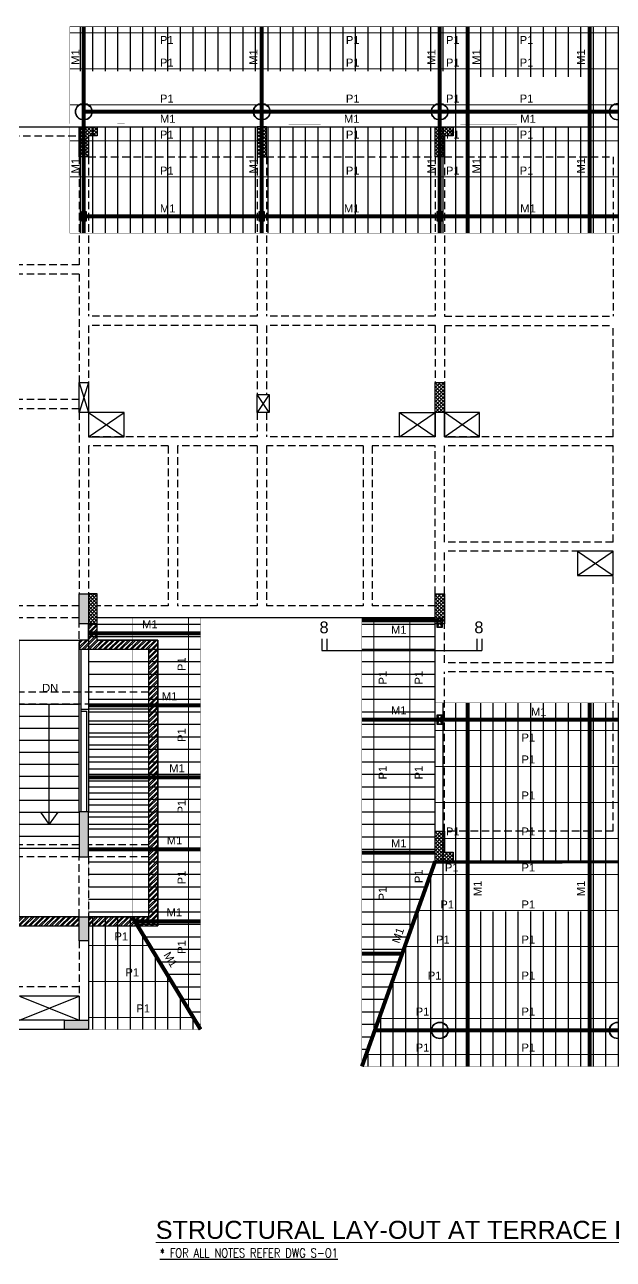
# Model space of a CAD drawing. Header units: millimetres. Extents: x 149548 to 2069915, y -1587483 to -1219800.
# Drawn here: x 1740446 to 1755146, y -1529310 to -1498452 of the extents above; entities that cross this region are included whole.
import ezdxf
from ezdxf.enums import TextEntityAlignment as Align

# ---------------------------------------------------------------- set-up
doc = ezdxf.new("R2010")
doc.units = ezdxf.units.MM
doc.header["$MEASUREMENT"] = 0
doc.linetypes.add('CONTINOUS', pattern=[0])
doc.linetypes.add('HIDDEN', pattern=[0.375, 0.25, -0.125])
doc.layers.add('BEAM NO.', color=7, linetype='Continuous', lineweight=30)
for name, color, linetype in [('BEAM-230X450', 31, 'Continuous'), ('BEAM-230X600', 150, 'Continuous'), ('BEAM-230X900', 1, 'Continuous'), ('BEAM-300X450', 6, 'Continuous'), ('BEAM-300X600', 4, 'Continuous'), ('BEAM-450X275', 7, 'Continuous'), ('COL.NO.', 6, 'Continuous'), ('Roof', 7, 'Continuous'), ('S- Text', 7, 'Continuous'), ('S-STRU. CUTOUT', 3, 'Continuous'), ('S-TEXT', 7, 'Continuous'), ('SHED', 7, 'Continuous'), ('Stair', 7, 'Continuous'), ('Steel Col', 2, 'Continuous'), ('Str. Layout', 7, 'Continuous'), ('STR.COLUMN', 1, 'Continuous'), ('Text', 7, 'Continuous')]:
    doc.layers.add(name, color=color, linetype=linetype)
doc.styles.add('1-100', font='arial.ttf', dxfattribs={"height": 400})
doc.styles.add('arial', font='arial.ttf')
doc.styles.add('ROMANS', font='romans.shx')
doc.styles.get("Standard").update_dxf_attribs({"font": 'arial.ttf'})
doc.styles.add('style1', font='arial.ttf')
doc.dimstyles.new('DIM 1-100 1', dxfattribs={"dimtxt": 200, "dimasz": 100, "dimexe": 50, "dimexo": 50, "dimgap": 50, "dimtad": 1, "dimdec": 1, "dimrnd": 5, "dimzin": 0, "dimdsep": 46, "dimtxsty": 'Standard', "dimblk": 'ARCHTICK', "dimcen": 100, "dimdle": 100, "dimclrd": 256, "dimclre": 256, "dimclrt": 256, "dimadec": 0, "dimazin": 0, "dimtfac": 1, "dimtdec": 1, "dimtix": 1, "dimtofl": 0, "dimtmove": 1, "dimatfit": 3, "dimldrblk": 'OPEN90', "dimfxl": 1, "dimtolj": 1, "dimtzin": 0, "dimlwd": -1, "dimlwe": -1, "dimarcsym": 0})
pattern_1 = [(90, (-38788.41986790253, 101252.2350828326), (-312.5, 1.91351062366774e-14), [])]
pattern_2 = [(180, (-38788.41986790253, 101252.2350828326), (-3.827021247335479e-14, -312.5), [])]
pattern_3 = [(225, (559.3712576818652, -0.0001098914071917534), (66.29126073623883, -66.29126073623884), []), (225, (515.1770839318652, -0.0001098914071863412), (66.29126073623883, -66.29126073623884), [])]
pattern_4 = [(45, (-37779.99999999953, -371320.1761739345), (-44.19417382415923, 44.19417382415923), []), (135, (-37779.99999999953, -371320.1761739345), (-44.19417382415922, -44.19417382415921), [])]

# ---------------------------------------------------------------- blocks, each defined once
blk = doc.blocks.new('Roof')
at = {"layer": 'Roof', "transparency": 33554559}
h = blk.add_hatch(dxfattribs=at)
h.set_pattern_fill('ANSI31', color=8, scale=2500.00000000002, angle=45)
h.set_pattern_definition(pattern_1)
h.paths.add_polyline_path([(1803908.604973209, -1398360.24230647), (1813266.1049741, -1398360.242306483), (1813266.104974105, -1399748.806724621), (1813908.560622208, -1399748.806724623), (1813908.560622208, -1398498.806724566), (1816838.560622208, -1398498.806724566), (1816838.560622208, -1399748.806724621), (1818353.604974095, -1399748.806724566), (1818353.604974095, -1398498.806724566), (1821283.604974095, -1398498.806724566), (1821283.604974095, -1399748.806724621), (1822798.604974095, -1399748.806724566), (1822798.604974095, -1398498.806724566), (1825728.604974095, -1398498.806695148), (1825728.604986645, -1399748.806724622), (1827243.649325981, -1399748.806724566), (1827243.649325981, -1398498.806724566), (1830173.649325981, -1398498.806724566), (1830173.649325981, -1399748.806724622), (1831688.649325982, -1399748.806724566), (1831688.649325982, -1398498.806724566), (1834618.649325982, -1398498.806724566), (1834618.649325982, -1399748.806724622), (1836133.693677868, -1399748.806724566), (1836133.693677868, -1398498.806724566), (1839063.693677868, -1398498.806724566), (1839063.693677868, -1399748.806724623), (1844736.104974095, -1399748.806724623), (1844736.104979049, -1400678.482938859), (1858429.077767265, -1397248.806724623), (1803908.60497321, -1397248.806724619)])
h = blk.add_hatch(dxfattribs=at)
h.set_pattern_fill('ANSI31', color=8, scale=2500.000000000015, angle=45)
h.set_pattern_definition(pattern_1)
h.paths.add_polyline_path([(1803908.604973211, -1399750.180760618), (1839706.104974041, -1399750.180760618), (1839706.104974041, -1402411.033707982), (1803908.604973211, -1402411.033707982)])
h = blk.add_hatch(dxfattribs=at)
h.set_pattern_fill('ANSI31', color=8, scale=2500, angle=135)
h.set_pattern_definition(pattern_2)
h.paths.add_polyline_path([(1805476.104974094, -1419510.55619121), (1804376.104974095, -1419510.55619121), (1804376.104974095, -1412025.242306478), (1805476.104974094, -1412025.242306478)])
h = blk.add_hatch(dxfattribs=at)
h.set_pattern_fill('ANSI31', color=8, scale=2500, angle=135)
h.set_pattern_definition(pattern_2)
h.paths.add_polyline_path([(1805476.104974094, -1412025.556191153), (1805476.104974094, -1419510.55619121), (1807175.914401256, -1422310.242306535), (1807176.104974094, -1412025.556191153)])
h = blk.add_hatch(dxfattribs=at)
h.set_pattern_fill('ANSI31', color=8, scale=2500, angle=135)
h.set_pattern_definition(pattern_2)
h.paths.add_polyline_path([(1811205.838889271, -1412023.806724623), (1813036.104907818, -1412023.726688962), (1813036.104900824, -1418110.711995134), (1811206.104974095, -1423235.539208656)])
h = blk.add_hatch(dxfattribs=at)
h.set_pattern_fill('ANSI31', color=8, scale=2500.000000000015, angle=45)
h.set_pattern_definition(pattern_1)
h.paths.add_polyline_path([(1813036.104974068, -1414150.340743188), (1839706.104974041, -1414150.340743188), (1839706.284247889, -1418109.034505708), (1813036.104974041, -1418110.180760679)])
h = blk.add_hatch(dxfattribs=at)
h.set_pattern_fill('ANSI31', color=8, scale=2500.00000000002, angle=45)
h.set_pattern_definition(pattern_1)
h.paths.add_polyline_path([(1839063.501472636, -1418109.276422795), (1839063.604974095, -1419359.276477526), (1836133.560647552, -1419359.276477526), (1836133.560620117, -1418109.19630047), (1834618.738031879, -1418109.264900895), (1834618.738031871, -1419359.276477526), (1831688.693666988, -1419359.276477526), (1831688.693666988, -1418109.397591212), (1830173.693677884, -1418109.46619967), (1830173.693677884, -1419359.276477526), (1827243.649323897, -1419359.276477526), (1827243.649323897, -1418109.598889987), (1825728.82673566, -1418109.667490412), (1825728.82673566, -1419359.276477526), (1822798.782381673, -1419359.276477526), (1822798.782381673, -1418109.800180728), (1821283.782381673, -1418109.868789187), (1821283.782381673, -1419359.276477526), (1818353.738055115, -1419359.276477526), (1818353.738027698, -1418110.001479503), (1816838.915439448, -1418110.070079928), (1816838.915439448, -1419359.276477526), (1813908.871085462, -1419359.276477526), (1813908.871085462, -1418110.202770245), (1813035.838889271, -1418110.242306478), (1813035.838952032, -1418108.806724684), (1811205.838889271, -1423236.284751846), (1852126.104974227, -1423236.223206119), (1844736.104984545, -1415812.616250674), (1844736.104974095, -1418108.806724684), (1839063.501455015, -1418109.063614842)], is_closed=False)
h = blk.add_hatch(dxfattribs=at)
h.set_pattern_fill('ANSI31', color=8, scale=2500.00000000002, angle=45)
h.set_pattern_definition(pattern_1)
h.paths.add_polyline_path([(1805476.104974094, -1419510.55619121), (1807176.104974094, -1422310.55619121), (1804376.104974094, -1422310.55619121), (1804376.104974095, -1419510.55619121)])
at = {"layer": 'Roof', "color": 6, "const_width": 10}
for points in [[(1858436.077483638, -1397248.806724623), (1844736.894481794, -1400678.285293296), (1844736.104979049, -1399748.806724623), (1803908.604973211, -1399748.957714752), (1803908.604973208, -1397248.806724619)], [(1803908.604973211, -1399750.180760618), (1839706.104974041, -1399750.180760618), (1839706.104974041, -1402411.033707982), (1803908.604973211, -1402411.033707982)], [(1805476.104974094, -1419510.55619121), (1804376.104974095, -1419510.55619121), (1804376.104974095, -1412025.242306478), (1805476.104974094, -1412025.242306478)], [(1805476.104974094, -1412025.556191153), (1805476.104974094, -1419510.55619121), (1807175.914401256, -1422310.242306535), (1807176.104974094, -1412025.556191153)], [(1852126.104974038, -1423236.223205928), (1811205.838889271, -1423236.284751846), (1811205.838889271, -1412023.806724623), (1813036.104974095, -1412023.806724623), (1813035.838889271, -1418110.242306478), (1844736.104974095, -1418108.806724684), (1844736.894481794, -1415813.347825638)], [(1813036.104974068, -1414150.340743188), (1839706.104974041, -1414150.340743188), (1839706.284247889, -1418109.034505708), (1813036.104974041, -1418110.180760679)], [(1805476.104974094, -1419510.55619121), (1807176.104974094, -1422310.55619121), (1804376.104974094, -1422310.55619121), (1804376.104974095, -1419510.55619121)]]:
    blk.add_lwpolyline(points, close=True, dxfattribs=at)
blk.add_lwpolyline([(1813035.838952032, -1418108.806724684), (1811206.104974095, -1423235.539208656)], dxfattribs=at)
blk = doc.blocks.new('_ArchTick')
at = {"color": 0, "linetype": 'ByBlock', "const_width": 0.15}
blk.add_lwpolyline([(-0.5, -0.5), (0.5, 0.5)], dxfattribs=at)
blk = doc.blocks.new('Col_Terrace lvl')
at = {"layer": 'STR.COLUMN', "transparency": 33554687}
h = blk.add_hatch(dxfattribs=at)
h.set_pattern_fill('ANSI37', color=8, scale=500)
h.set_pattern_definition(pattern_4)
h.paths.add_polyline_path([(1703019.621752097, -1400494.849169934), (1703249.621752097, -1400494.849169934), (1703249.621752097, -1399974.849169935), (1703469.621752097, -1399974.849169935), (1703469.621752097, -1399744.849169934), (1703019.621752097, -1399744.849169934)])
at = {"layer": 'STR.COLUMN'}
h = blk.add_hatch(dxfattribs=at)
h.set_pattern_fill('ANSI37', color=8, scale=500)
h.set_pattern_definition(pattern_4)
h.paths.add_polyline_path([(1707464.621747492, -1399744.849169877), (1707464.621747492, -1400494.849169878), (1707694.6217475, -1400494.849169878), (1707694.6217475, -1399744.849169877)])
at = {"layer": 'STR.COLUMN', "transparency": 33554687}
h = blk.add_hatch(dxfattribs=at)
h.set_pattern_fill('ANSI37', color=8, scale=500)
h.set_pattern_definition(pattern_4)
h.paths.add_polyline_path([(1711909.621752097, -1399744.849169934), (1712359.621752097, -1399744.849169934), (1712359.621752097, -1399974.849169935), (1712139.621752097, -1399974.849169935), (1712139.621752097, -1400494.849169934), (1711909.621752097, -1400494.849169934)])
h = blk.add_hatch(dxfattribs=at)
h.set_pattern_fill('ANSI37', color=8, scale=500)
h.set_pattern_definition(pattern_4)
h.paths.add_polyline_path([(1711909.621752097, -1406884.849169934), (1711909.621752097, -1406134.849169934), (1712139.621752097, -1406134.849169934), (1712139.621752097, -1406884.849169934)])
h = blk.add_hatch(color=256, dxfattribs=at)
h.dxf.hatch_style = 1
h.paths.add_polyline_path([(1703019.621752097, -1412169.849169934), (1703249.621752097, -1412169.849169934), (1703249.621752097, -1411419.849169934), (1703019.621752097, -1411419.849169934)])
at = {"layer": 'STR.COLUMN'}
h = blk.add_hatch(dxfattribs=at)
h.set_pattern_fill('ANSI37', color=8, scale=500)
h.set_pattern_definition(pattern_4)
h.paths.add_polyline_path([(1703469.621752097, -1411419.849169934), (1703249.621752097, -1411419.849169934), (1703249.621752097, -1412169.849169934), (1703469.621752097, -1412169.849169934)])
at = {"layer": 'STR.COLUMN', "transparency": 33554687}
h = blk.add_hatch(dxfattribs=at)
h.set_pattern_fill('ANSI37', color=8, scale=500)
h.set_pattern_definition(pattern_4)
h.paths.add_polyline_path([(1711909.621752097, -1412169.849169934), (1712139.621752097, -1412169.849169934), (1712139.621752097, -1411419.849169934), (1711909.621752097, -1411419.849169934)])
at = {"layer": 'STR.COLUMN'}
h = blk.add_hatch(color=256, dxfattribs=at)
h.dxf.hatch_style = 1
h.paths.add_polyline_path([(1703249.621752097, -1416864.849169934), (1703019.621752097, -1416864.849169934), (1703019.621752097, -1417989.849169934), (1703249.621752097, -1417989.849169934)])
at = {"layer": 'STR.COLUMN', "transparency": 33554687}
h = blk.add_hatch(dxfattribs=at)
h.set_pattern_fill('ANSI37', color=8, scale=500)
h.set_pattern_definition(pattern_4)
h.paths.add_polyline_path([(1711909.621752097, -1418104.849169995), (1712359.621752097, -1418104.849169934), (1712359.621752097, -1417874.849169934), (1712139.621752097, -1417874.849169934), (1712139.621752097, -1417354.849169995), (1711909.621752097, -1417354.849169995)])
at = {"layer": 'STR.COLUMN'}
h = blk.add_hatch(color=256, dxfattribs=at)
h.dxf.hatch_style = 1
h.paths.add_polyline_path([(1703019.621766881, -1419489.849169933), (1703249.621752097, -1419489.849169933), (1703249.621752097, -1420089.849169934), (1703019.621766881, -1420089.849169934)])
at = {"layer": 'STR.COLUMN', "transparency": 33554687}
h = blk.add_hatch(color=256, dxfattribs=at)
h.dxf.hatch_style = 1
h.paths.add_polyline_path([(1702649.621752097, -1422074.8491699), (1702649.621752097, -1422304.8491699), (1703249.621752097, -1422304.8491699), (1703249.621752097, -1422074.8491699)])
at = {"layer": 'STR.COLUMN', "color": 5}
for p, q in [((1707764.479807399, -1406884.849169934), (1707464.539245802, -1406434.849169877)), ((1707764.479807399, -1406434.849169877), (1707464.539245802, -1406884.849169877))]:
    blk.add_line(p, q, dxfattribs=at)
for points in [[(1703019.621752097, -1399744.849169934), (1703469.621752097, -1399744.849169934), (1703469.621752097, -1399974.849169935), (1703249.621752097, -1399974.849169935), (1703249.621752097, -1400494.849169934), (1703019.621752097, -1400494.849169934), (1703019.621752097, -1399744.849169934)], [(1707464.621747492, -1399744.849169877), (1707464.621747492, -1400494.849169878), (1707694.6217475, -1400494.849169878), (1707694.6217475, -1399744.849169877)], [(1707464.539245802, -1406434.849169877), (1707764.479807399, -1406434.849169877), (1707764.479807399, -1406884.849169877), (1707464.539245802, -1406884.849169877)], [(1703469.621752097, -1411419.849169934), (1703249.621752097, -1411419.849169934), (1703249.621752097, -1412169.849169934), (1703469.621752097, -1412169.849169934)], [(1703249.621752097, -1416864.849169934), (1703019.621752097, -1416864.849169934), (1703019.621752097, -1417989.849169934), (1703249.621752097, -1417989.849169934)], [(1711909.621752097, -1417354.849169995), (1712139.621752097, -1417354.849169995), (1712139.621752097, -1417874.849169934), (1712359.621752097, -1417874.849169934), (1712359.621752097, -1418104.849169995), (1711909.621752097, -1418104.849169995), (1711909.621752097, -1417354.849169995)], [(1703019.621766881, -1419489.849169933), (1703249.621752097, -1419489.849169933), (1703249.621752097, -1420089.849169934), (1703019.621766881, -1420089.849169934)], [(1703249.621752097, -1422074.8491699), (1703249.621752097, -1422304.8491699), (1702649.621752097, -1422304.8491699), (1702649.621752097, -1422074.8491699), (1703249.621752097, -1422074.8491699)]]:
    blk.add_lwpolyline(points, close=True, dxfattribs=at)
for points in [[(1711909.621752097, -1399744.849169934), (1712359.621752097, -1399744.849169934), (1712359.621752097, -1399974.849169935), (1712139.621752097, -1399974.849169935), (1712139.621752097, -1400494.849169934), (1711909.621752097, -1400494.849169934), (1711909.621752097, -1399744.849169934)], [(1703019.621752097, -1406134.849169934), (1703249.621752097, -1406134.849169934), (1703249.621752097, -1406884.849169934), (1703019.621752097, -1406884.849169934), (1703019.621752097, -1406134.849169934)], [(1703019.621752097, -1406134.849169934), (1703249.621752097, -1406884.849169934)], [(1703249.621752097, -1406134.849169934), (1703019.621752097, -1406884.849169934)], [(1711909.621752097, -1406134.849169934), (1712139.621752097, -1406134.849169934), (1712139.621752097, -1406884.849169934), (1711909.621752097, -1406884.849169934), (1711909.621752097, -1406134.849169934)], [(1703019.621752097, -1411419.849169934), (1703249.621752097, -1411419.849169934), (1703249.621752097, -1412169.849169934), (1703019.621752097, -1412169.849169934), (1703019.621752097, -1411419.849169934)], [(1711909.621752097, -1411419.849169934), (1712139.621752097, -1411419.849169934), (1712139.621752097, -1412169.849169934), (1711909.621752097, -1412169.849169934), (1711909.621752097, -1411419.849169934)]]:
    blk.add_lwpolyline(points, dxfattribs=at)
blk = doc.blocks.new('Steel Col')
at = {"layer": 'Steel Col', "color": 2}
for radius in [210, 200]:
    blk.add_circle((1997102.074790691, -1500610.347027284), radius, dxfattribs=at)
blk = doc.blocks.new('Elevation_Col')
at = {"layer": 'Steel Col', "color": 251}
for p in [(-192843.4698170533, 101236.5403035535), (-188398.4698170533, 101236.5403026594), (-183953.4698170533, 101236.5403026594), (-179505.9426342857, 101236.5309587775), (-183950.9667838672, 78274.65156425373), (-179507.382408431, 78274.65156425373)]:
    blk.add_blockref('Steel Col', p, dxfattribs=at)
blk = doc.blocks.new('RHS 240X120X8 MM')
at = {"layer": 'Steel Col'}
h = blk.add_hatch(color=54, dxfattribs=at)
h.dxf.hatch_style = 1
h.paths.add_polyline_path([(1730443.067565901, -1512953.13883885), (1730203.067565901, -1512953.13883885), (1730203.067565901, -1513073.13883885), (1730443.067565901, -1513073.13883885)])
h.paths.add_polyline_path([(1730435.067565901, -1512961.13883885), (1730435.067565901, -1513065.13883885), (1730211.067565901, -1513065.13883885), (1730211.067565901, -1512961.13883885)], flags=16)
for p, q in [((1730305.749910717, -1513005.098498943), (1730211.067565901, -1512961.13883885)), ((1730211.067565901, -1513065.13883885), (1730305.749910717, -1513021.179178757)), ((1730349.728176036, -1513000.76069843), (1730435.067565901, -1512961.13883885)), ((1730435.067565901, -1513065.13883885), (1730349.728176036, -1513025.51697927))]:
    blk.add_line(p, q, dxfattribs=at)
for points in [[(1730443.067565901, -1512953.13883885), (1730443.067565901, -1513073.13883885), (1730203.067565901, -1513073.13883885), (1730203.067565901, -1512953.13883885)], [(1730435.067565901, -1512961.13883885), (1730435.067565901, -1513065.13883885), (1730211.067565901, -1513065.13883885), (1730211.067565901, -1512961.13883885)]]:
    blk.add_lwpolyline(points, close=True, dxfattribs=at)
blk.add_text('SC3', height=20, rotation=90.00000000000001, dxfattribs=at).set_placement((1730337.831097148, -1513040.298027301))
blk = doc.blocks.new('Fire Stair_3')
at = {"layer": 'Stair', "transparency": 33554559}
h = blk.add_hatch(dxfattribs=at)
h.set_pattern_fill('ANSI32', color=8, scale=250, angle=180)
h.set_pattern_definition(pattern_3)
h.paths.add_polyline_path([(1659657.596709947, -1412574.938153119), (1659657.596709947, -1412804.938592664), (1659707.593677047, -1412804.938578733), (1661387.597238626, -1412804.938110628), (1661387.597238626, -1414304.93136912), (1661387.597238626, -1414604.931369121), (1661387.597238626, -1414904.931369121), (1661387.597238626, -1415204.931369121), (1661387.597238626, -1415504.931369121), (1661387.597238626, -1415804.931369121), (1661387.597238626, -1416104.93136912), (1661387.597238626, -1416404.93136912), (1661387.597238626, -1416704.931369121), (1661387.597238626, -1417004.931369121), (1661387.597238626, -1417304.931369121), (1661387.597238626, -1419489.849231379), (1659887.596699779, -1419489.849279825), (1659887.596733479, -1419719.849279825), (1661617.594989154, -1419719.849169933), (1661617.594989154, -1412574.938110628), (1660107.596739624, -1412574.938120152), (1660107.596709947, -1412169.849169934), (1659877.596709947, -1412169.849186784), (1659877.596739624, -1412574.938137002)])
h = blk.add_hatch(dxfattribs=at)
h.set_pattern_fill('ANSI32', color=8, scale=250, angle=180)
h.set_pattern_definition(pattern_3)
h.paths.add_polyline_path([(1659657.596709947, -1419489.849279825), (1658157.600373465, -1419489.849169934), (1658157.599754899, -1417780.182113163), (1658157.599646357, -1417480.182113163), (1658157.599537816, -1417180.182113163), (1658157.599429274, -1416880.182113163), (1658157.599320733, -1416580.182113163), (1658157.599212191, -1416280.182113163), (1658157.59910365, -1415980.182113163), (1658157.598995108, -1415680.182113163), (1658157.598886567, -1415380.182113163), (1658157.598778025, -1415080.182113163), (1658157.598669484, -1414780.182113163), (1658157.598560943, -1414480.182906895), (1658157.598452402, -1414180.183700628), (1658157.597871616, -1412574.93826301), (1657927.603643427, -1412574.93827986), (1657927.586918579, -1419489.849169932), (1657737.596709946, -1419489.849169932), (1657737.596709946, -1419719.849169932), (1659657.596709947, -1419719.849169934)])
at = {"layer": 'Stair'}
for p, q in [((1658157.593197013, -1412574.938263011), (1659657.593197013, -1412574.938153119)), ((1661617.592201327, -1417989.848935839), (1661617.597304538, -1417989.848935838))]:
    blk.add_line(p, q, dxfattribs=at)
at = {"layer": 'Stair', "color": 8, "linetype": 'Continuous', "ltscale": 200}
for p, q in [((1658157.593777799, -1414180.183700628), (1659657.593777799, -1414180.183590737)), ((1658157.593799777, -1414480.182906896), (1659657.593799777, -1414480.182797004)), ((1661387.596709947, -1414304.93136912), (1659887.596455346, -1414304.931479012)), ((1658157.593821756, -1414780.182113164), (1659657.593821756, -1414780.182003272)), ((1661387.596731925, -1414604.931369121), (1659887.596477325, -1414604.931479012)), ((1658157.593843734, -1415080.182113164), (1659657.593843734, -1415080.182003272)), ((1661387.596753904, -1414904.931369121), (1659887.596499303, -1414904.931479012)), ((1658157.593865712, -1415380.182113164), (1659657.593865712, -1415380.182003272)), ((1661387.596775882, -1415204.931369121), (1659887.596521281, -1415204.931479012)), ((1658157.59388769, -1415680.182113164), (1659657.593887691, -1415680.182003272)), ((1661387.59679786, -1415504.931369121), (1659887.596543259, -1415504.931479012)), ((1658157.593909669, -1415980.182113164), (1659657.593909669, -1415980.182003272)), ((1661387.596819839, -1415804.931369121), (1659887.596565238, -1415804.931479012)), ((1658157.593931647, -1416280.182113164), (1659657.593931647, -1416280.182003272)), ((1661387.596841817, -1416104.93136912), (1659887.596587216, -1416104.931479012)), ((1658157.593953626, -1416580.182113164), (1659657.593953626, -1416580.182003272)), ((1661387.596863796, -1416404.93136912), (1659887.596609195, -1416404.931479012)), ((1658157.593975604, -1416880.182113164), (1659657.593975604, -1416880.182003272)), ((1661387.596885774, -1416704.931369121), (1659887.596631173, -1416704.931479012)), ((1658157.593997582, -1417180.182113164), (1659657.593997582, -1417180.182003272)), ((1661387.596907753, -1417004.931369121), (1659887.596653151, -1417004.931479012)), ((1658157.594019561, -1417480.182113164), (1659657.594019561, -1417480.182003272)), ((1661387.596929731, -1417304.931369121), (1659887.59667513, -1417304.931479012)), ((1658157.594041539, -1417780.182113164), (1659657.594041539, -1417780.182003272))]:
    blk.add_line(p, q, dxfattribs=at)
at = {"layer": 'Stair'}
for points in [[(1659657.596709947, -1412574.938153119), (1659657.596709947, -1412804.938592664), (1661387.597238626, -1412804.938110628), (1661387.597238626, -1419489.849231379), (1659887.596699779, -1419489.849279825), (1659887.596733479, -1419719.849279825), (1661617.594989154, -1419719.849169933), (1661617.594989154, -1412574.938110628), (1660107.596739624, -1412574.938120152), (1660107.596709947, -1412169.849169934), (1659877.596709947, -1412169.849186784), (1659877.596739624, -1412574.938137002)], [(1658157.597871616, -1412574.93826301), (1657927.603643427, -1412574.93827986), (1657927.586918579, -1419489.849169932), (1657737.596709946, -1419489.849169932), (1657737.596709946, -1419719.849169932), (1659657.596709947, -1419719.849169934), (1659657.596709947, -1419489.849279825), (1658157.600373465, -1419489.849169934)]]:
    blk.add_lwpolyline(points, close=True, dxfattribs=at)
at = {"layer": 'Stair', "color": 8, "linetype": 'Continuous', "ltscale": 200}
for points in [[(1659657.593974481, -1416864.849169934), (1659657.593677047, -1412804.938592667)], [(1659707.593974481, -1416864.849169934), (1659707.593677047, -1412804.938551112)], [(1659707.593786938, -1414304.9314922), (1659887.596455346, -1414304.931479012), (1659887.596642889, -1416864.849169934)], [(1659707.593790601, -1414354.9314922), (1659837.596459009, -1414354.931482675), (1659837.596642889, -1416864.849169934)]]:
    blk.add_lwpolyline(points, dxfattribs=at)
at = {"layer": 'Stair', "insert": (1658730.584195145, -1413670.105008727), "char_height": 200, "attachment_point": 1, "style": '1-100'}
blk.add_mtext_dynamic_manual_height_columns('DN', width=404.6349684817251, gutter_width=750, heights=[0], dxfattribs=at)
at = {"layer": 'Stair'}
blk.add_leader([(1658907.593997582, -1417180.182058218), (1658907.593777799, -1414180.183645682)], dimstyle='DIM 1-100 1', override={"dimasz": 300, "dimldrblk": 'Open90'}, dxfattribs=at)
blk = doc.blocks.new('Terrace Layout')
at = {"layer": 'BEAM-230X450', "linetype": 'HIDDEN', "ltscale": 750}
for p, q in [((1741808.041619946, -1504457.422416121), (1736188.006174509, -1504457.422416121)), ((1741808.041619946, -1504687.422416121), (1736188.003160666, -1504687.422416121)), ((1746253.037606128, -1505737.421201645), (1742038.041619946, -1505737.421201645)), ((1750698.041619946, -1505737.421201645), (1746483.037606128, -1505737.421201645)), ((1746253.037606128, -1505967.421201645), (1742038.041619946, -1505967.421201645)), ((1750698.041619946, -1505967.421201645), (1746483.037606128, -1505967.421201645)), ((1744030.539613036, -1508982.421201645), (1744030.539613036, -1512977.421201645)), ((1744260.539613036, -1508982.421201645), (1744260.539613036, -1512977.421201645)), ((1748898.041619945, -1508982.421201645), (1748898.041619945, -1512977.421201645)), ((1749128.041619945, -1508982.421201645), (1749128.041619945, -1512977.421201645)), ((1742258.041665857, -1514062.510041971), (1743538.039928546, -1514062.510033898)), ((1743538.039928546, -1514062.510033898), (1743538.040353181, -1520747.420949614)), ((1741808.041619946, -1520747.420910969), (1741808.041619946, -1519247.421201645)), ((1742038.041619946, -1519247.421201645), (1742038.041619946, -1520747.420910969)), ((1742038.041619946, -1520747.420949614), (1743538.040353181, -1520747.420949614))]:
    blk.add_line(p, q, dxfattribs=at)
at = {"layer": 'BEAM-230X450', "ltscale": 750}
for p, q in [((1742258.041664406, -1513832.510041971), (1743768.039913937, -1513832.510032447)), ((1743768.039913937, -1513832.510032447), (1743768.040367791, -1520977.421091752))]:
    blk.add_line(p, q, dxfattribs=at)
at = {"layer": 'BEAM-230X450', "linetype": 'CONTINOUS', "ltscale": 750}
blk.add_line((1742038.041619946, -1520977.420949614), (1743768.037104645, -1520977.420949614), dxfattribs=at)
at = {"layer": 'BEAM-230X600', "linetype": 'CONTINOUS', "ltscale": 750}
for p, q in [((1736188.041619946, -1501002.421201645), (1741808.041619946, -1501002.421201645)), ((1742038.041619946, -1508142.421201645), (1742038.041619946, -1508752.421201645)), ((1742038.041619946, -1521347.421201645), (1742038.041619946, -1523562.421201645)), ((1741438.041619945, -1523562.421201645), (1739888.041619945, -1523562.421201645))]:
    blk.add_line(p, q, dxfattribs=at)
at = {"layer": 'BEAM-230X600', "color": 2, "linetype": 'CONTINOUS', "ltscale": 750}
for p, q in [((1742038.041619946, -1501002.421201645), (1746253.041615341, -1501002.421201645)), ((1746483.041615348, -1501002.421201645), (1750698.041619946, -1501002.421201645)), ((1750928.041619946, -1501002.421201645), (1759588.041619784, -1501002.421201645)), ((1759368.041619946, -1519362.421201645), (1751148.041619946, -1519362.421201645))]:
    blk.add_line(p, q, dxfattribs=at)
at = {"layer": 'BEAM-230X600', "linetype": 'HIDDEN', "ltscale": 750}
for p, q in [((1736188.041619946, -1501232.421201645), (1741808.041619946, -1501232.421201645)), ((1741808.041619946, -1501752.421201645), (1741808.041619946, -1504457.422416121)), ((1742038.041619946, -1501752.421201645), (1742038.041619946, -1505737.421201645)), ((1746253.037606128, -1501752.421201644), (1746253.037606128, -1505737.421201645)), ((1746483.037606128, -1501752.421201644), (1746483.037606128, -1505737.421201645)), ((1755143.219027523, -1501752.421201644), (1755143.219027523, -1505737.421201588)), ((1741808.041619946, -1504687.422416121), (1741808.041619946, -1507392.421201645)), ((1750928.041619946, -1505737.421201588), (1755143.219027523, -1505737.421201588)), ((1742038.041619946, -1505967.421201645), (1742038.041619946, -1507392.421201645)), ((1746253.037606128, -1505967.421201645), (1746253.037606128, -1507692.421201588)), ((1746483.037606128, -1505967.421201645), (1746483.037606128, -1507692.421201588)), ((1750928.041619946, -1505967.421201588), (1755143.219027523, -1505967.421201588)), ((1755143.219027523, -1508752.421201645), (1755143.219027523, -1505967.421201588)), ((1741808.041619946, -1507822.421201701), (1736188.041619946, -1507822.421201701)), ((1741808.041619946, -1508052.421201701), (1739113.043499489, -1508052.421201701)), ((1741808.041619946, -1508142.421201645), (1741808.041619946, -1512677.421201645)), ((1746253.037606128, -1508142.421201644), (1746253.037606128, -1508752.421201645)), ((1746483.037606128, -1508142.421201644), (1746483.037606128, -1508752.421201645)), ((1746253.037606128, -1508752.421201645), (1742038.041619946, -1508752.421201645)), ((1750698.041619946, -1508752.421201645), (1746483.037606128, -1508752.421201645)), ((1755143.219027523, -1508752.421201645), (1750928.041619945, -1508752.421201645)), ((1742038.041619946, -1508982.421201645), (1742038.041619946, -1512677.421201645)), ((1744030.539613036, -1508982.421201645), (1742038.041619946, -1508982.421201645)), ((1746253.037606128, -1508982.421201645), (1744260.539613036, -1508982.421201645)), ((1746253.037606128, -1508982.421201645), (1746253.037606127, -1512977.421201645)), ((1746483.037606128, -1508981.136609912), (1746483.037606127, -1512977.421201645)), ((1748898.041619945, -1508982.421201645), (1746483.037606128, -1508982.421201645)), ((1750698.041619946, -1508982.421201645), (1749128.041619945, -1508982.421201645)), ((1750698.041619946, -1512677.421201645), (1750698.041619946, -1508982.421201645)), ((1750928.041619946, -1511382.421201645), (1750928.041619946, -1508982.421201645)), ((1755143.219027523, -1508982.421201645), (1750928.041619946, -1508982.421201645)), ((1755143.219027523, -1511382.421201645), (1755143.219027523, -1508982.421201645)), ((1755143.219027523, -1511382.421201645), (1750928.041619946, -1511382.421201645)), ((1750928.041619946, -1512677.421201645), (1750928.041619946, -1511612.421201645)), ((1755143.219027523, -1511612.421201645), (1750928.041619946, -1511612.421201645)), ((1755143.219027523, -1514397.890890244), (1755143.219027523, -1511612.421201645)), ((1741808.041626021, -1515207.755512556), (1741808.041619946, -1513427.421201645)), ((1755143.219027523, -1514397.890890244), (1750928.041619946, -1514397.890890244)), ((1755143.219027523, -1514627.890890244), (1750928.041619946, -1514627.890890244)), ((1755143.219027523, -1518612.421201645), (1755143.219027523, -1514627.890890244)), ((1740308.038107012, -1520747.421201644), (1741808.041619946, -1520747.421201644)), ((1739888.041619945, -1520977.421201644), (1741808.041619946, -1520977.421201644)), ((1741808.041619946, -1521347.421201645), (1741808.041619946, -1522732.421201653))]:
    blk.add_line(p, q, dxfattribs=at)
at = {"layer": 'BEAM-230X600', "color": 2, "linetype": 'HIDDEN', "ltscale": 750}
for p, q in [((1742038.041619946, -1501752.421201645), (1746253.037606128, -1501752.421201644)), ((1746483.037606128, -1501752.421201644), (1750698.041619946, -1501752.421201644)), ((1750928.041619946, -1501752.421201645), (1755143.219027523, -1501752.421201644)), ((1755143.219027523, -1518612.421201681), (1750928.041619946, -1518612.421201645))]:
    blk.add_line(p, q, dxfattribs=at)
at = {"layer": 'BEAM-230X600', "linetype": 'Continuous', "ltscale": 750}
for p, q in [((1750698.041619946, -1508752.421201645), (1750698.041619946, -1508142.421201645)), ((1750928.041619946, -1508752.421201645), (1750928.041619946, -1508142.421201645)), ((1742038.041587902, -1513427.421201645), (1742038.041603924, -1518122.421201645)), ((1741808.041635967, -1518122.421201645), (1741808.041626806, -1515437.755512556)), ((1741808.041619946, -1522732.421201653), (1741808.041619946, -1523332.421201645)), ((1741438.041619945, -1523332.421201645), (1739888.041619945, -1523332.421201645))]:
    blk.add_line(p, q, dxfattribs=at)
at = {"layer": 'BEAM-230X900', "linetype": 'HIDDEN', "ltscale": 750}
for p, q in [((1750698.041619946, -1501752.421201645), (1750698.041619946, -1505737.421201645)), ((1750928.041619946, -1501752.421201645), (1750928.041619946, -1505737.421201588)), ((1750698.041619946, -1505967.421201645), (1750698.041619946, -1507392.421201645)), ((1750928.041619946, -1505967.421201588), (1750928.041619946, -1507392.421201645)), ((1750928.041619946, -1514397.890890244), (1750928.041619946, -1513427.421201645)), ((1750928.041619946, -1518612.421201645), (1750928.041619946, -1514627.890890244))]:
    blk.add_line(p, q, dxfattribs=at)
at = {"layer": 'BEAM-230X900', "linetype": 'CONTINOUS', "ltscale": 750}
blk.add_line((1750698.041619946, -1518612.421201645), (1750698.041619946, -1513427.421201645), dxfattribs=at)
at = {"layer": 'BEAM-300X450', "linetype": 'HIDDEN', "ltscale": 750}
for p, q in [((1743538.040001294, -1515137.755512556), (1740308.038107012, -1515137.755512556)), ((1743538.040015904, -1515437.755512556), (1740308.038107012, -1515437.755512556)), ((1741808.041619946, -1518947.42124029), (1740308.04265202, -1518947.421492321)), ((1743538.037054239, -1518947.420949614), (1742038.041619946, -1518947.421201645)), ((1741808.041619946, -1519247.42124029), (1740308.042913013, -1519247.421492321)), ((1743538.037104645, -1519247.420949614), (1742038.041619946, -1519247.421201645))]:
    blk.add_line(p, q, dxfattribs=at)
at = {"layer": 'BEAM-300X600', "linetype": 'HIDDEN', "ltscale": 750}
for p, q in [((1741808.041619946, -1512977.421201645), (1739113.040318568, -1512977.421201645)), ((1744030.539613036, -1512977.421201645), (1742258.041619946, -1512977.421201645)), ((1746253.037606127, -1512977.421201645), (1744260.539613036, -1512977.421201645)), ((1748898.041619945, -1512977.421201645), (1746483.037606127, -1512977.421201645)), ((1750698.041619946, -1512977.421201645), (1749128.041619945, -1512977.421201645)), ((1741808.041619946, -1513277.421201645), (1740308.038107012, -1513277.421201645))]:
    blk.add_line(p, q, dxfattribs=at)
at = {"layer": 'BEAM-300X600', "linetype": 'CONTINOUS', "ltscale": 750}
blk.add_line((1750698.041619946, -1513277.421201645), (1742258.041619946, -1513277.421201645), dxfattribs=at)
at = {"layer": 'BEAM-450X275', "linetype": 'HIDDEN', "ltscale": 750}
blk.add_line((1741808.04162, -1522502.421201653), (1739518.041619946, -1522502.421201653), dxfattribs=at)
at = {"layer": 'BEAM-450X275', "linetype": 'Continuous', "ltscale": 750}
blk.add_line((1741808.04162, -1522732.421201653), (1740318.046635683, -1522732.421201653), dxfattribs=at)
at = {"layer": 'S-STRU. CUTOUT', "ltscale": 750}
for p, q in [((1742038.041619946, -1508752.421201645), (1742930.537605374, -1508142.421201645)), ((1742038.041619946, -1508142.421201645), (1742930.541619945, -1508754.170668175)), ((1749805.493254241, -1508752.421201645), (1750698.04162, -1508142.421201653)), ((1749805.537606128, -1508142.421201653), (1750698.041609667, -1508752.421201645)), ((1751803.041619946, -1508752.421201645), (1750928.041619946, -1508142.421201645)), ((1750928.041619946, -1508752.421201645), (1751803.041619946, -1508142.421201645)), ((1754250.803717495, -1511612.421201645), (1755143.219027523, -1512222.890890301, -0.2552844205619058)), ((1754250.803717495, -1512222.890890301), (1755143.219027523, -1511612.421201645)), ((1750698.041619946, -1519362.421201706), (1750697.775597882, -1519362.421201706)), ((1740318.046635683, -1523332.412271498), (1741803.660904872, -1522732.421201653)), ((1740318.050649501, -1522732.421201653), (1741803.660904872, -1523332.421200743))]:
    blk.add_line(p, q, dxfattribs=at)
for points in [[(1742930.537606128, -1508142.421201645), (1742038.041619946, -1508142.421201645), (1742038.041619946, -1508752.421201645), (1742930.537606128, -1508752.421201645)], [(1749805.537606128, -1508142.421201653), (1750698.041609667, -1508142.421201653), (1750698.041609667, -1508752.421201645), (1749805.537606128, -1508752.421201645)], [(1750928.041619946, -1508752.421201645), (1751803.041619946, -1508752.421201645), (1751803.041619946, -1508142.421201645), (1750928.041619946, -1508142.421201645)], [(1754250.803717495, -1512222.890890301), (1755143.219027523, -1512222.890890301), (1755143.219027523, -1511612.8908903), (1754250.803717495, -1511612.8908903)]]:
    blk.add_lwpolyline(points, close=True, dxfattribs=at)
at = {"layer": 'Stair', "color": 251}
blk.add_blockref('Fire Stair_3', (82150.44492478203, -101257.5719218194), dxfattribs=at)
at = {"layer": 'STR.COLUMN', "color": 251}
blk.add_blockref('Col_Terrace lvl', (38788.41986784851, -101257.5720317108), dxfattribs=at)

msp = doc.modelspace()

# ---------------------------------------------------------------- linework, layer by layer
at = {"layer": 'COL.NO.'}
for p, q in [((1747863.157194676, -1513802.254621273), (1747863.157194676, -1514091.263926305)), ((1747993.573818838, -1513802.254621273), (1747993.573818838, -1514091.263926305)), ((1751734.811314224, -1513802.254621273), (1751734.811314224, -1514091.263926305)), ((1751865.227938386, -1513802.254621273), (1751865.227938386, -1514091.263926305)), ((1747863.157194676, -1514091.263926305), (1751865.227938386, -1514091.263926305))]:
    msp.add_line(p, q, dxfattribs=at)
at = {"layer": 'SHED', "color": 5, "const_width": 25}
for points in [[(1741570.541619045, -1498652.421202306), (1795498.833410215, -1498652.421200574)], [(1741570.541619074, -1499552.421202306), (1791902.624971228, -1499552.421200689)], [(1741570.541619103, -1500452.421202306), (1788307.872784178, -1500452.421200805)], [(1741570.541619132, -1501352.421202306), (1777368.041619946, -1501352.421201156)], [(1741570.54161916, -1502252.421202306), (1777368.041619946, -1502252.421201156)], [(1744538.041619921, -1513279.170668175), (1744538.041619921, -1523070.053021088)], [(1749167.775535149, -1523648.801105124), (1749167.775535149, -1513278.795237639)], [(1750067.775535149, -1521127.401265397), (1750067.775535149, -1513278.795237639)], [(1777368.041619919, -1516089.899228868), (1750697.918664967, -1516089.899228868)], [(1777368.041619919, -1516989.899228868), (1750697.879319058, -1516989.899228868)], [(1777368.041619919, -1517889.899228868), (1750697.839973149, -1517889.899228868)], [(1777368.041619919, -1518789.899228868), (1750697.80062724, -1518789.899228868)], [(1785009.872275835, -1519689.899228868), (1750580.884091948, -1519689.899228868)], [(1785905.790515373, -1520589.899228868), (1750259.633972377, -1520589.899228868)], [(1742038.047178902, -1521464.170668283), (1743563.041620003, -1521464.170668283)], [(1786801.708754911, -1521489.899228868), (1749938.383852805, -1521489.899228868)], [(1742038.047178902, -1522364.170668283), (1744109.470191432, -1522364.170668283)], [(1787697.626994449, -1522389.899228868), (1749617.133733234, -1522389.899228868)], [(1742038.047178902, -1523264.170668283), (1744655.89876286, -1523264.170668283)], [(1788593.545233988, -1523289.899228868), (1749295.883613662, -1523289.899228868)], [(1789489.463473526, -1524189.899228868), (1748974.633494091, -1524189.899228868)]]:
    msp.add_lwpolyline(points, dxfattribs=at)
at = {"layer": 'SHED', "color": 114, "const_width": 100}
for points in [[(1741920.541619462, -1503664.648185004), (1741920.541619462, -1498502.421201976)], [(1746365.541619462, -1503664.648185004), (1746365.541619462, -1498502.42120287)], [(1750810.541619462, -1503664.648185004), (1750810.541619462, -1498502.42120287)], [(1751512.81263654, -1503664.648185004), (1751512.81263654, -1498502.421201642)], [(1754556.52314379, -1503664.648185004), (1754556.52314379, -1498502.421201642)], [(1741920.541619462, -1500628.795236747), (1787603.405066801, -1500628.795235155)], [(1777368.041619919, -1503244.648185004), (1741920.541619462, -1503244.648185004)], [(1750758.545633279, -1513338.437866782), (1748867.775535149, -1513338.437866782)], [(1742038.041619972, -1513663.795357696), (1744837.901078645, -1513663.795237639)], [(1742038.041619972, -1515463.795237639), (1744837.901078645, -1515463.795237639)], [(1751512.81263654, -1515403.955220209), (1751512.81263654, -1524489.871569221)], [(1754556.52314379, -1515403.95522021), (1754556.52314379, -1524489.871569221)], [(1750697.895032244, -1515823.955220209), (1748867.775535149, -1515823.955220209)], [(1777368.041619919, -1515823.955220209), (1750697.930291421, -1515823.955220209)], [(1742038.041619972, -1517263.795237639), (1744837.901078645, -1517263.795237639)], [(1742038.041619972, -1519063.795237639), (1744837.901078645, -1519063.795237639)], [(1750697.78493627, -1519148.815142065), (1748867.775535149, -1519148.815142065)], [(1750697.775597909, -1519362.42120176), (1748868.041619916, -1524488.522267158)], [(1743138.041619972, -1520764.170668231), (1744837.851047134, -1523563.856783556)], [(1743198.527965683, -1520863.795237639), (1744837.901078645, -1520863.795237639)], [(1749874.520787796, -1521668.815142065), (1748867.775535149, -1521668.815142065)], [(1749188.705541317, -1523590.685295289), (1788892.93504813, -1523590.653048622)]]:
    msp.add_lwpolyline(points, dxfattribs=at)

# ---------------------------------------------------------------- block references
at = {"layer": 'Roof'}
msp.add_blockref('Roof', (-62338.06335412222, -101253.6144770216), dxfattribs=at)
at = {"layer": 'Steel Col', "rotation": 270}
for p in [(3254933.68447213, 227078.4193808972), (3259378.680458312, 227078.4193808974), (3263823.68447213, 227078.4193808974), (3263823.68447213, 216925.6463642563), (3263823.68447213, 214499.1123456915)]:
    msp.add_blockref('RHS 240X120X8 MM', p, dxfattribs=at)
at = {"layer": 'Str. Layout', "color": 251}
msp.add_blockref('Terrace Layout', (0, 0), dxfattribs=at)
at = {"layer": 'STR.COLUMN'}
msp.add_blockref('Elevation_Col', (-62338.06335414923, -101253.6091188269), dxfattribs=at)

# ---------------------------------------------------------------- texts
at = {"layer": 'BEAM NO.', "ltscale": 500, "style": 'style1'}
for s, p in [('P1', (1743823.512198202, -1498934.536305444)), ('P1', (1748467.326492652, -1498934.536305444)), ('P1', (1750967.259147086, -1498934.536305444)), ('P1', (1752808.11864717, -1498934.536305444)), ('P1', (1743823.512198202, -1499498.371118958)), ('P1', (1748467.326492652, -1499498.371118958)), ('P1', (1750967.259147086, -1499498.371118958)), ('P1', (1752808.11864717, -1499498.371118958)), ('P1', (1743823.512198231, -1500398.371118958)), ('P1', (1748467.32649268, -1500398.371118958)), ('P1', (1750967.259147115, -1500398.371118958)), ('P1', (1752808.118647199, -1500398.371118958)), ('M1', (1743823.512198231, -1500904.986259156)), ('M1', (1748419.752016711, -1500904.986259156)), ('M1', (1752822.057665635, -1500904.986259156)), ('P1', (1743823.51219826, -1501298.371118958)), ('P1', (1748467.326492709, -1501298.371118958)), ('P1', (1750967.259147144, -1501298.371118958)), ('P1', (1752808.118647228, -1501298.371118958)), ('P1', (1743823.512198288, -1502198.371118958)), ('P1', (1748467.326492738, -1502198.371118958)), ('P1', (1750967.259147173, -1502198.371118958)), ('P1', (1752808.118647257, -1502198.371118958)), ('M1', (1743823.512198231, -1503146.166764828)), ('M1', (1748419.752016711, -1503146.166764828)), ('M1', (1752822.057665635, -1503146.166764828)), ('M1', (1743376.902037605, -1513538.449433751)), ('M1', (1749594.815418156, -1513675.535273666)), ('M1', (1743870.792615694, -1515338.449375972)), ('M1', (1749594.815418156, -1515686.53822228)), ('M1', (1753090.824311072, -1515725.005094409)), ('P1', (1752853.103442297, -1516369.641262871)), ('M1', (1744054.381420005, -1517138.449375972)), ('P1', (1752853.103442297, -1516916.892486822)), ('P1', (1752853.103442297, -1517816.892486822)), ('M1', (1743993.776992018, -1518938.449375972)), ('P1', (1750966.353564509, -1518716.892486822)), ('P1', (1752853.103442297, -1518716.892486822)), ('M1', (1749594.815418156, -1519011.398144136)), ('P1', (1750939.897406305, -1519616.892486822)), ('P1', (1752853.103442297, -1519616.892486822)), ('P1', (1750826.264103831, -1520541.258248497)), ('P1', (1752853.103442297, -1520541.258248497)), ('M1', (1743989.257373138, -1520738.449375972)), ('P1', (1742687.007435577, -1521338.824806616)), ('P1', (1750717.365522293, -1521416.892486822)), ('P1', (1752853.103442297, -1521416.892486822)), ('P1', (1742960.221721292, -1522238.824806616)), ('P1', (1750513.772522026, -1522316.892486822)), ('P1', (1752853.103442297, -1522316.892486822)), ('P1', (1743233.436007006, -1523138.824806616)), ('P1', (1750210.750382095, -1523216.892486822)), ('P1', (1752853.103442297, -1523216.892486822)), ('P1', (1750210.750382095, -1524116.892486822)), ('P1', (1752853.103442297, -1524116.892486822))]:
    msp.add_text(s, height=200, dxfattribs=at).set_placement(p)
for s, rotation, p in [('M1', 89.99999999999999, (1741814.287203982, -1499454.866048997)), ('M1', 89.99999999999999, (1746259.287203982, -1499454.866048997)), ('M1', 89.99999999999999, (1750704.287203982, -1499454.866048997)), ('M1', 89.99999999999999, (1751827.74360609, -1499454.866048997)), ('M1', 89.99999999999999, (1754437.663438953, -1499454.866048997)), ('M1', 89.99999999999999, (1741814.287203982, -1502169.944422783)), ('M1', 89.99999999999999, (1746259.287203982, -1502169.944422783)), ('M1', 89.99999999999999, (1750704.287203982, -1502169.944422783)), ('M1', 89.99999999999999, (1751827.74360609, -1502169.944422783)), ('M1', 89.99999999999999, (1754437.663438953, -1502169.944422783)), ('P1', 89.99999999999999, (1744464.601191021, -1514606.559562811)), ('P1', 89.99999999999999, (1749485.836031838, -1514943.315227858)), ('P1', 89.99999999999999, (1750385.836031838, -1514943.315227858)), ('P1', 89.99999999999999, (1744464.601191021, -1516379.23908141)), ('P1', 89.99999999999999, (1749485.836031838, -1517316.320258197)), ('P1', 89.99999999999999, (1750385.836031838, -1517316.320258197)), ('P1', 89.99999999999999, (1744464.601191021, -1518167.069707005)), ('P1', 89.99999999999999, (1744464.601191021, -1519939.749225605)), ('P1', 89.99999999999999, (1750385.836031838, -1519906.947337887)), ('P1', 89.99999999999999, (1749485.836031838, -1520341.316447361)), ('M1', 89.99999999999999, (1751856.843012182, -1520234.335847322)), ('M1', 89.99999999999999, (1754438.35633774, -1520234.335847322)), ('M1', 70.3562520371953, (1749797.120935741, -1521429.688396063)), ('P1', 89.99999999999999, (1744464.601191021, -1521674.550976712)), ('M1', 301.2637316943727, (1743902.651501819, -1521702.293965558))]:
    msp.add_text(s, height=200, rotation=rotation, dxfattribs=at).set_placement(p)
at = {"layer": 'S- Text', "color": 1, "lineweight": 0, "style": 'arial'}
msp.add_text('%%USTRUCTURAL LAY-OUT AT TERRACE LVL.', height=450, dxfattribs=at).set_placement((1743719.320324053, -1528573.369600303), align=Align.MIDDLE_LEFT)
at = {"layer": 'S-TEXT', "style": 'ROMANS', "width": 0.8}
msp.add_text('%%U* FOR ALL NOTES REFER DWG S-O1', height=225, dxfattribs=at).set_placement((1743822.078730048, -1529264.963671792))
at = {"layer": 'Text', "lineweight": 20, "style": 'style1'}
for p in [(1747808.16189333, -1513661.617257667), (1751675.27786054, -1513661.617257667)]:
    msp.add_text('8', height=293.3599330045892, dxfattribs=at).set_placement(p)

doc.saveas('drawing.dxf')
